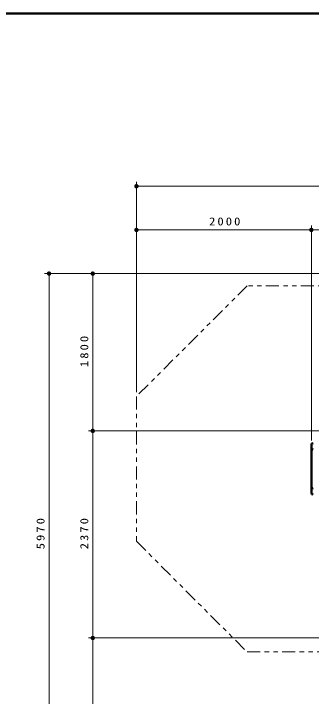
# Model space of a CAD drawing. Units: millimetres on the paper, scale 1:50. Extents: x -525 to 0, y -594 to 257.
# Drawn here: x -343.1 to -275, y 100.7 to 257 of the extents above; entities that cross this region are included whole.
import ezdxf

# ---------------------------------------------------------------- set-up
doc = ezdxf.new("R2010")
doc.units = ezdxf.units.MM
doc.linetypes.add('USER3', pattern=[8, 3, -1, 1, -1, 1, -1])
doc.layers.add('LY_1', color=140, linetype='Continuous', lineweight=50)
doc.styles.add('ＭＳ ゴシック', font='')
doc.styles.get('ＭＳ ゴシック').set_extended_font_data('MS Gothic')

# ---------------------------------------------------------------- blocks, each defined once
blk = doc.blocks.new('filled_dot')
at = {"color": 0, "linetype": 'Continuous', "lineweight": -2, "const_width": 1.25}
blk.add_lwpolyline([(-0.625, 0, 1), (0.625, 0, 1)], format="xyb", close=True, dxfattribs=at)

msp = doc.modelspace()

# ---------------------------------------------------------------- linework, layer by layer
at = {"layer": 'LY_1', "color": 7}
msp.add_line((0, 257), (-365, 257), dxfattribs=at)
at = {"layer": 'LY_1', "color": 7, "lineweight": 13}
for p, q in [((-314.978, 170.373), (-314.978, 218.496)), ((-314.978, 217.496), (-148.422, 217.496)), ((-314.978, 170.373), (-314.978, 208.496)), ((-274.978, 159.296), (-274.978, 208.496)), ((-274.978, 159.296), (-274.978, 208.496)), ((-314.978, 207.496), (-274.978, 207.496)), ((-274.978, 207.496), (-184.422, 207.496)), ((-325.978, 197.496), (-335.978, 197.496)), ((-334.978, 78.096), (-334.978, 197.496)), ((-232.583, 197.496), (-325.978, 197.496)), ((-324.978, 161.496), (-324.978, 197.496)), ((-217.598, 161.496), (-325.978, 161.496)), ((-324.978, 114.096), (-324.978, 161.496)), ((-217.598, 114.096), (-325.978, 114.096)), ((-324.978, 78.096), (-324.978, 114.096))]:
    msp.add_line(p, q, dxfattribs=at)
at = {"layer": 'LY_1'}
msp.add_line((-274.978, 147.296), (-274.978, 158.296), dxfattribs=at)
at = {"layer": 'LY_1', "color": 7, "linetype": 'USER3', "lineweight": 13}
msp.add_lwpolyline([(-314.978, 169.373), (-314.978, 136.219), (-289.656, 110.896), (-250.495, 110.896), (-250.495, 96.585), (-232.006, 78.096), (-186.19, 78.096), (-182.887, 81.399), (-169.754, 81.399), (-148.422, 102.731), (-148.422, 167.28), (-174.71, 193.568), (-182.261, 193.568), (-186.189, 197.496), (-231.583, 197.496), (-234.383, 194.696), (-289.656, 194.696)], close=True, dxfattribs=at)
at = {"layer": 'LY_1'}
for centre, start, end in [((-274.578, 158.296), 90, 180), ((-274.578, 157.596), 180, 270), ((-274.578, 147.996), 90, 180), ((-274.578, 147.296), 180, 270)]:
    msp.add_arc(centre, 0.4, start, end, dxfattribs=at)

# ---------------------------------------------------------------- block references
at = {"layer": 'LY_1', "color": 7, "lineweight": 13, "xscale": 0.4, "yscale": 0.4}
for p in [(-314.978, 217.496), (-314.978, 207.496), (-274.978, 207.496)]:
    msp.add_blockref('filled_dot', p, dxfattribs=at)
for p, rotation in [((-274.978, 207.496), 180), ((-334.978, 197.496), 270), ((-324.978, 197.496), 270), ((-324.978, 161.496), 270), ((-324.978, 161.496), 90), ((-324.978, 114.096), 270), ((-324.978, 114.096), 90)]:
    msp.add_blockref('filled_dot', p, dxfattribs=dict(at, rotation=rotation))

# ---------------------------------------------------------------- texts
at = {"layer": 'LY_1', "color": 7, "insert": (-294.555, 208.496), "char_height": 1.833, "attachment_point": 8, "style": 'ＭＳ ゴシック'}
msp.add_mtext('\\T1.33;\\W1.15;2000', dxfattribs=at)
at = {"layer": 'LY_1', "color": 7, "char_height": 1.833, "attachment_point": 8, "rotation": 90, "style": 'ＭＳ ゴシック'}
for s, insert in [('\\T1.33;\\W1.15;1800', (-325.978, 179.917)), ('\\T1.33;\\W1.15;5970', (-335.978, 138.205)), ('\\T1.33;\\W1.15;2370', (-325.978, 138.205))]:
    msp.add_mtext(s, dxfattribs=dict(at, insert=insert))

doc.saveas('drawing.dxf')
